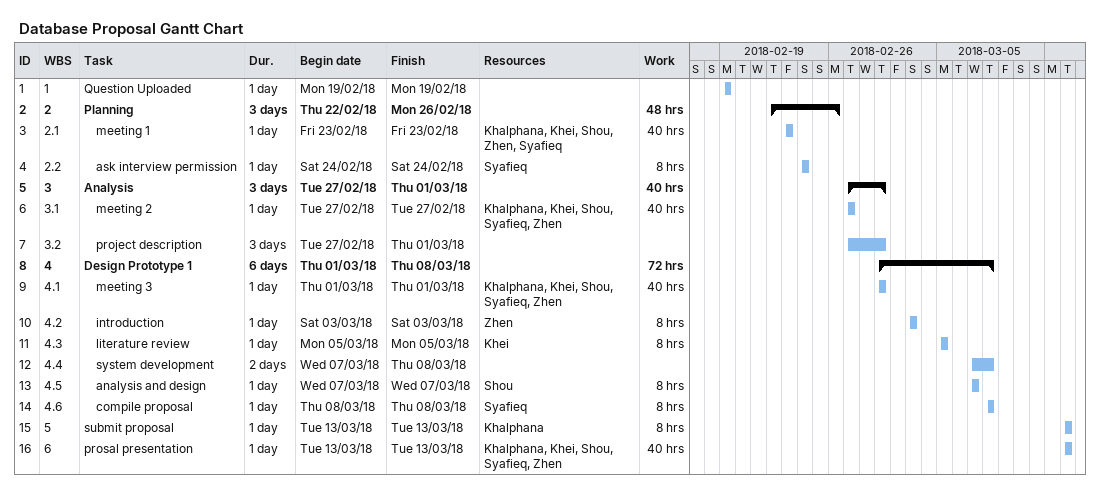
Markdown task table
Database Proposal Gantt Chart

| ID | WBS | Task | Duration | Start | Finish | Resources | Work (h) |
|---|---|---|---|---|---|---|---|
| 1 | 1 | Question Uploaded | 1d | 2018-02-19 | 2018-02-19 |  |  |
| 2 | 2 | **Planning** | 3d | 2018-02-22 | 2018-02-26 |  | 48 |
| 3 | 2.1 | meeting 1 | 1d | 2018-02-23 | 2018-02-23 | Khalphana, Khei, Shou, Zhen, Syafieq | 40 |
| 4 | 2.2 | ask interview permission | 1d | 2018-02-24 | 2018-02-24 | Syafieq | 8 |
| 5 | 3 | **Analysis** | 3d | 2018-02-27 | 2018-03-01 |  | 40 |
| 6 | 3.1 | meeting 2 | 1d | 2018-02-27 | 2018-02-27 | Khalphana, Khei, Shou, Syafieq, Zhen | 40 |
| 7 | 3.2 | project description | 3d | 2018-02-27 | 2018-03-01 |  |  |
| 8 | 4 | **Design Prototype 1** | 6d | 2018-03-01 | 2018-03-08 |  | 72 |
| 9 | 4.1 | meeting 3 | 1d | 2018-03-01 | 2018-03-01 | Khalphana, Khei, Shou, Syafieq, Zhen | 40 |
| 10 | 4.2 | introduction | 1d | 2018-03-03 | 2018-03-03 | Zhen | 8 |
| 11 | 4.3 | literature review | 1d | 2018-03-05 | 2018-03-05 | Khei | 8 |
| 12 | 4.4 | system development | 2d | 2018-03-07 | 2018-03-08 |  |  |
| 13 | 4.5 | analysis and design | 1d | 2018-03-07 | 2018-03-07 | Shou | 8 |
| 14 | 4.6 | compile proposal | 1d | 2018-03-08 | 2018-03-08 | Syafieq | 8 |
| 15 | 5 | submit proposal | 1d | 2018-03-13 | 2018-03-13 | Khalphana | 8 |
| 16 | 6 | prosal presentation | 1d | 2018-03-13 | 2018-03-13 | Khalphana, Khei, Shou, Syafieq, Zhen | 40 |
